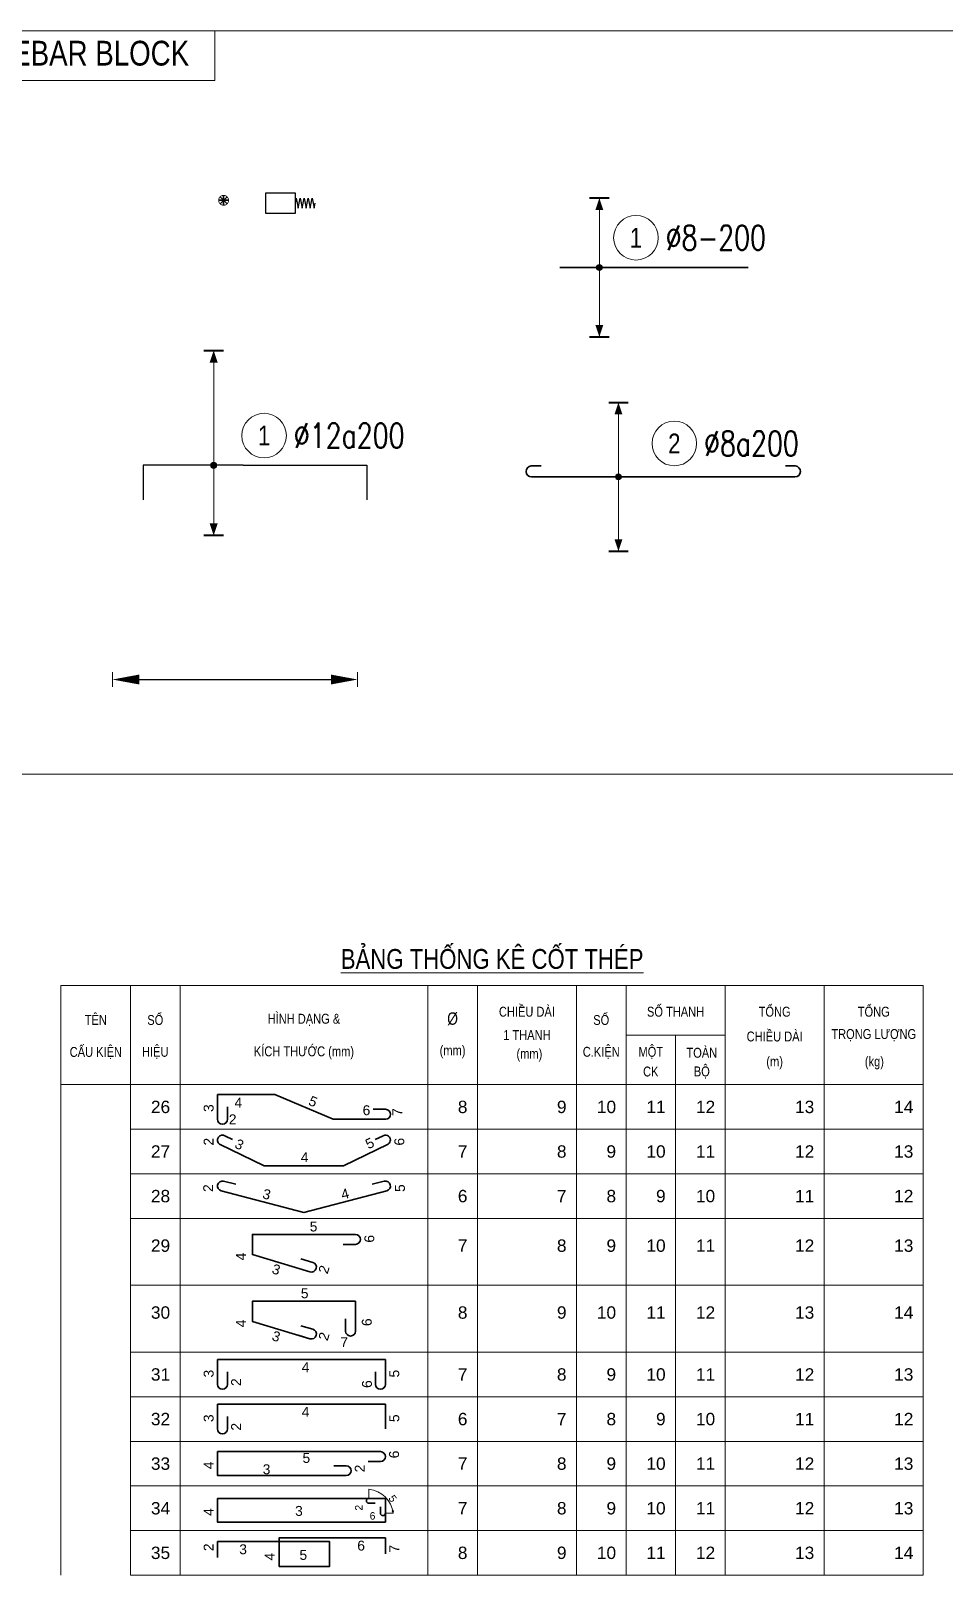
# Model space of a CAD drawing. Header units: millimetres. Extents: x -134772 to 596971, y -129535 to 35703.
# Drawn here: x -53156 to -43941, y -100119 to -84535 of the extents above; entities that cross this region are included whole.
import ezdxf
from ezdxf.enums import TextEntityAlignment as Align

# ---------------------------------------------------------------- set-up
doc = ezdxf.new("R2010")
doc.units = ezdxf.units.MM
doc.header["$MEASUREMENT"] = 0
doc.layers.get('Defpoints').update_dxf_attribs({"color": 252})
for name, color, linetype, lineweight in [('NDC_FRAME', 7, 'Continuous', 20), ('NDC_S_DIM', 1, 'Continuous', 9), ('NDC_S_REBAR', 4, 'Continuous', 35), ('NDC_S_VN TEXT', 7, 'Continuous', 9), ('NDC_Table', 3, 'Continuous', 20)]:
    doc.layers.add(name, color=color, linetype=linetype, lineweight=lineweight)
doc.styles.add('ARIAL', font='arial.ttf', dxfattribs={"width": 0.8})
doc.styles.add('NDC_EN TXT', font='romans.shx', dxfattribs={"width": 0.8})
doc.styles.add('NDC_VIE TXT', font='arial.ttf', dxfattribs={"width": 0.8})
doc.dimstyles.new('NDC_rai_thep', dxfattribs={"dimtxt": 2, "dimasz": 1, "dimexe": 0, "dimexo": 0, "dimtad": 1, "dimdec": 0, "dimzin": 12, "dimdsep": 46, "dimtxsty": 'ARIAL', "dimblk": 'kata_block_RUNTIC', "dimcen": 0, "dimse1": 1, "dimse2": 1, "dimclrd": 6, "dimclre": 6, "dimclrt": 7, "dimadec": 0, "dimazin": 3, "dimtfac": 1, "dimtdec": 0, "dimtmove": 2, "dimatfit": 3, "dimldrblk": 'kata_block_LEADERTIC', "dimfxl": 1, "dimtolj": 1, "dimtzin": 0, "dimlwd": -1, "dimlwe": -1, "dimarcsym": 0})

# ---------------------------------------------------------------- blocks, each defined once
blk = doc.blocks.new('dang26')
at = {"layer": 'NDC_S_REBAR'}
blk.add_lwpolyline([(3361, -451), (3361, -701, -1), (3161, -701), (3161, -201), (3411, -201), (4320, -201), (5492, -699), (6302, -699), (6552, -699, 1), (6552, -499), (6302, -499)], format="xyb", dxfattribs=at)
blk.add_lwpolyline([(3361, -451), (3361, -701, -1), (3161, -701), (3161, -201), (3411, -201), (4320, -201), (5492, -699), (6302, -699), (6552, -699, 1), (6552, -499), (6302, -499)], format="xyb", dxfattribs=at)
at = {"layer": 'NDC_Table'}
for p, q in [((0, 0), (0, -900)), ((0, 0), (0, -900)), ((1405, 0), (1405, -900)), ((1405, 0), (1405, -900)), ((2405, 0), (2405, -900)), ((7405, 0), (7405, -900)), ((8405, 0), (8405, -900)), ((10405, 0), (10405, -900)), ((11405, 0), (11405, -900)), ((12405, 0), (12405, -900)), ((13405, 0), (13405, -900)), ((15405, 0), (15405, -900)), ((17405, 0), (17405, -900)), ((1405, -900), (17405, -900)), ((1405, -900), (17405, -900))]:
    blk.add_line(p, q, dxfattribs=at)
at = {"layer": 'NDC_S_VN TEXT', "style": 'ARIAL'}
for tag, rotation, p in [('003', 90, (2981, -475)), ('005', 337, (5089, -340)), ('007', 90, (6790, -554))]:
    blk.add_attdef(tag, text='', height=200, rotation=rotation, dxfattribs=at).set_placement(p, align=Align.MIDDLE_CENTER)
for tag, p in [('004', (3504, -363)), ('002', (3389, -701))]:
    blk.add_attdef(tag, text='', height=200, dxfattribs=at).set_placement(p, align=Align.MIDDLE_LEFT)
for tag, height, p in [('001', 250, (2205, -450)), ('006', 200, (6245, -517)), ('008', 250, (8205, -450)), ('009', 250, (10205, -450)), ('010', 250, (11205, -450)), ('011', 250, (12205, -450)), ('012', 250, (13205, -450)), ('013', 250, (15205, -450)), ('014', 250, (17205, -450))]:
    blk.add_attdef(tag, text='', height=height, dxfattribs=at).set_placement(p, align=Align.MIDDLE_RIGHT)
blk = doc.blocks.new('dang27')
at = {"layer": 'NDC_S_REBAR'}
blk.add_lwpolyline([(6345, -211), (6491, -140, -1), (6608, -303), (5705, -737), (4105, -737), (3203, -303, -1), (3319, -140), (3466, -211)], format="xyb", dxfattribs=at)
at = {"layer": 'NDC_Table'}
for p, q in [((0, 0), (0, -900)), ((1405, 0), (1405, -900)), ((2405, 0), (2405, -900)), ((7405, 0), (7405, -900)), ((8405, 0), (8405, -900)), ((10405, 0), (10405, -900)), ((11405, 0), (11405, -900)), ((12405, 0), (12405, -900)), ((13405, 0), (13405, -900)), ((15405, 0), (15405, -900)), ((17405, 0), (17405, -900)), ((1405, -900), (17405, -900))]:
    blk.add_line(p, q, dxfattribs=at)
at = {"layer": 'NDC_S_VN TEXT', "style": 'ARIAL'}
for tag, p in [('002', (2981, -253)), ('006', (6829, -253))]:
    blk.add_attdef(tag, text='', height=200, rotation=90, dxfattribs=at).set_placement(p, align=Align.MIDDLE_CENTER)
blk.add_attdef('003', text='', height=200, rotation=334, dxfattribs=at).set_placement((3533, -274), align=Align.MIDDLE_LEFT)
blk.add_attdef('005', text='', height=200, rotation=26, dxfattribs=at).set_placement((6303, -249), align=Align.MIDDLE_RIGHT)
for tag, p in [('001', (2205, -450)), ('007', (8205, -450)), ('008', (10205, -450)), ('009', (11205, -450)), ('010', (12205, -450)), ('011', (13205, -450)), ('012', (15205, -450)), ('013', (17205, -450))]:
    blk.add_attdef(tag, text='', height=250, dxfattribs=at).set_placement(p, align=Align.MIDDLE_RIGHT)
blk.add_attdef('004', text='', height=200, dxfattribs=at).set_placement((4920, -565), align=Align.MIDDLE_CENTER)
blk = doc.blocks.new('dang28')
at = {"layer": 'NDC_S_REBAR'}
blk.add_lwpolyline([(6284, -209), (6527, -149, -1), (6575, -344), (4906, -780), (3237, -344, -1), (3285, -149), (3528, -209)], format="xyb", dxfattribs=at)
at = {"layer": 'NDC_Table'}
for p, q in [((0, 0), (0, -900)), ((1405, 0), (1405, -900)), ((2405, 0), (2405, -900)), ((7405, 0), (7405, -900)), ((8405, 0), (8405, -900)), ((10405, 0), (10405, -900)), ((11405, 0), (11405, -900)), ((12405, 0), (12405, -900)), ((13405, 0), (13405, -900)), ((15405, 0), (15405, -900)), ((17405, 0), (17405, -900)), ((1405, -900), (17405, -900))]:
    blk.add_line(p, q, dxfattribs=at)
at = {"layer": 'NDC_S_VN TEXT', "style": 'ARIAL'}
for tag, rotation, p in [('002', 90, (2973, -290)), ('003', 345, (4154, -413)), ('004', 15, (5734, -405)), ('005', 90, (6842, -290))]:
    blk.add_attdef(tag, text='', height=200, rotation=rotation, dxfattribs=at).set_placement(p, align=Align.MIDDLE_CENTER)
for tag, p in [('001', (2205, -450)), ('006', (8205, -450)), ('007', (10205, -450)), ('008', (11205, -450)), ('009', (12205, -450)), ('010', (13205, -450)), ('011', (15205, -450)), ('012', (17205, -450))]:
    blk.add_attdef(tag, text='', height=250, dxfattribs=at).set_placement(p, align=Align.MIDDLE_RIGHT)
blk = doc.blocks.new('dang29')
at = {"layer": 'NDC_S_REBAR'}
blk.add_lwpolyline([(4845, -816), (5085, -888, -1), (5027, -1079), (3865, -731), (3865, -324), (5945, -324, -1), (5945, -524), (5695, -524)], format="xyb", dxfattribs=at)
at = {"layer": 'NDC_Table'}
for p, q in [((0, 0), (0, -1350)), ((1405, 0), (1405, -1350)), ((2405, 0), (2405, -1350)), ((7405, 0), (7405, -1350)), ((8405, 0), (8405, -1350)), ((10405, 0), (10405, -1350)), ((11405, 0), (11405, -1350)), ((12405, 0), (12405, -1350)), ((13405, 0), (13405, -1350)), ((15405, 0), (15405, -1350)), ((17405, 0), (17405, -1350)), ((1405, -1350), (17405, -1350))]:
    blk.add_line(p, q, dxfattribs=at)
at = {"layer": 'NDC_S_VN TEXT', "style": 'ARIAL'}
for tag, height, p in [('005', 200, (5177, -164)), ('001', 250, (2205, -550)), ('007', 250, (8205, -550)), ('008', 250, (10205, -550)), ('009', 250, (11205, -550)), ('010', 250, (12205, -550)), ('011', 250, (13205, -550)), ('012', 250, (15205, -550)), ('013', 250, (17205, -550))]:
    blk.add_attdef(tag, text='', height=height, dxfattribs=at).set_placement(p, align=Align.MIDDLE_RIGHT)
blk.add_attdef('006', text='', height=200, rotation=90, dxfattribs=at).set_placement((6124, -412), align=Align.TOP_CENTER)
blk.add_attdef('004', text='', height=200, rotation=90, dxfattribs=at).set_placement((3633, -848), align=Align.MIDDLE_LEFT)
for tag, rotation, p in [('003', 343, (4346, -1031)), ('002', 73, (5308, -1031))]:
    blk.add_attdef(tag, text='', height=200, rotation=rotation, dxfattribs=at).set_placement(p, align=Align.MIDDLE_CENTER)
blk = doc.blocks.new('dang30')
at = {"layer": 'NDC_S_REBAR'}
for points in [[(5027, -1079), (3865, -731), (3865, -324), (5945, -324), (5945, -675), (5945, -925, -1), (5745, -925), (5745, -675)], [(4845, -816), (5085, -888, -1), (5027, -1079), (4788, -1007)]]:
    blk.add_lwpolyline(points, format="xyb", dxfattribs=at)
at = {"layer": 'NDC_Table'}
for p, q in [((0, 0), (0, -1350)), ((1405, 0), (1405, -1350)), ((2405, 0), (2405, -1350)), ((7405, 0), (7405, -1350)), ((8405, 0), (8405, -1350)), ((10405, 0), (10405, -1350)), ((11405, 0), (11405, -1350)), ((12405, 0), (12405, -1350)), ((13405, 0), (13405, -1350)), ((15405, 0), (15405, -1350)), ((17405, 0), (17405, -1350)), ((1405, -1350), (17405, -1350))]:
    blk.add_line(p, q, dxfattribs=at)
at = {"layer": 'NDC_S_VN TEXT', "style": 'ARIAL'}
blk.add_attdef('005', text='', height=200, dxfattribs=at).set_placement((4920, -161), align=Align.MIDDLE_CENTER)
for tag, p in [('001', (2205, -550)), ('008', (8205, -550)), ('009', (10205, -550)), ('010', (11205, -550)), ('011', (12205, -550)), ('012', (13205, -550)), ('013', (15205, -550)), ('014', (17205, -550))]:
    blk.add_attdef(tag, text='', height=250, dxfattribs=at).set_placement(p, align=Align.MIDDLE_RIGHT)
for tag, p in [('004', (3633, -848)), ('006', (6173, -824))]:
    blk.add_attdef(tag, text='', height=200, rotation=90, dxfattribs=at).set_placement(p, align=Align.MIDDLE_LEFT)
for tag, rotation, p in [('003', 343, (4346, -1031)), ('002', 73, (5308, -1031))]:
    blk.add_attdef(tag, text='', height=200, rotation=rotation, dxfattribs=at).set_placement(p, align=Align.MIDDLE_CENTER)
blk.add_attdef('007', text='', height=200, dxfattribs=at).set_placement((5640, -1149), align=Align.MIDDLE_LEFT)
blk = doc.blocks.new('dang31')
at = {"layer": 'NDC_S_REBAR'}
blk.add_lwpolyline([(6349, -400), (6349, -650, 1), (6549, -650), (6549, -150), (3161, -150), (3161, -650, 1), (3361, -650), (3361, -400)], format="xyb", dxfattribs=at)
at = {"layer": 'NDC_Table'}
for p, q in [((0, 0), (0, -900)), ((1405, 0), (1405, -900)), ((2405, 0), (2405, -900)), ((7405, 0), (7405, -900)), ((8405, 0), (8405, -900)), ((10405, 0), (10405, -900)), ((11405, 0), (11405, -900)), ((12405, 0), (12405, -900)), ((13405, 0), (13405, -900)), ((15405, 0), (15405, -900)), ((17405, 0), (17405, -900)), ((1405, -900), (17405, -900))]:
    blk.add_line(p, q, dxfattribs=at)
at = {"layer": 'NDC_S_VN TEXT', "style": 'ARIAL'}
for tag, p in [('003', (2981, -434)), ('005', (6728, -434)), ('002', (3536, -606)), ('006', (6177, -606))]:
    blk.add_attdef(tag, text='', height=200, rotation=90, dxfattribs=at).set_placement(p, align=Align.MIDDLE_CENTER)
blk.add_attdef('004', text='', height=200, dxfattribs=at).set_placement((4938, -305), align=Align.MIDDLE_CENTER)
for tag, p in [('001', (2205, -450)), ('007', (8205, -450)), ('008', (10205, -450)), ('009', (11205, -450)), ('010', (12205, -450)), ('011', (13205, -450)), ('012', (15205, -450)), ('013', (17205, -450))]:
    blk.add_attdef(tag, text='', height=250, dxfattribs=at).set_placement(p, align=Align.MIDDLE_RIGHT)
blk = doc.blocks.new('dang32')
at = {"layer": 'NDC_S_REBAR'}
blk.add_lwpolyline([(6549, -650), (6549, -150), (3161, -150), (3161, -650, 1), (3361, -650), (3361, -400)], format="xyb", dxfattribs=at)
at = {"layer": 'NDC_Table'}
for p, q in [((0, 0), (0, -900)), ((1405, 0), (1405, -900)), ((2405, 0), (2405, -900)), ((7405, 0), (7405, -900)), ((8405, 0), (8405, -900)), ((10405, 0), (10405, -900)), ((11405, 0), (11405, -900)), ((12405, 0), (12405, -900)), ((13405, 0), (13405, -900)), ((15405, 0), (15405, -900)), ((17405, 0), (17405, -900)), ((1405, -900), (17405, -900))]:
    blk.add_line(p, q, dxfattribs=at)
at = {"layer": 'NDC_S_VN TEXT', "style": 'ARIAL'}
for tag, p in [('003', (2981, -434)), ('005', (6728, -434)), ('002', (3536, -606))]:
    blk.add_attdef(tag, text='', height=200, rotation=90, dxfattribs=at).set_placement(p, align=Align.MIDDLE_CENTER)
blk.add_attdef('004', text='', height=200, dxfattribs=at).set_placement((4938, -305), align=Align.MIDDLE_CENTER)
for tag, p in [('001', (2205, -450)), ('006', (8205, -450)), ('007', (10205, -450)), ('008', (11205, -450)), ('009', (12205, -450)), ('010', (13205, -450)), ('011', (15205, -450)), ('012', (17205, -450))]:
    blk.add_attdef(tag, text='', height=250, dxfattribs=at).set_placement(p, align=Align.MIDDLE_RIGHT)
blk = doc.blocks.new('dang33')
at = {"layer": 'NDC_S_REBAR'}
blk.add_lwpolyline([(5507, -492), (5757, -492, -1), (5757, -692), (3161, -692), (3161, -208), (6449, -208, -1), (6449, -408), (6199, -408)], format="xyb", dxfattribs=at)
at = {"layer": 'NDC_Table'}
for p, q in [((0, 0), (0, -900)), ((1405, 0), (1405, -900)), ((2405, 0), (2405, -900)), ((7405, 0), (7405, -900)), ((8405, 0), (8405, -900)), ((10405, 0), (10405, -900)), ((11405, 0), (11405, -900)), ((12405, 0), (12405, -900)), ((13405, 0), (13405, -900)), ((15405, 0), (15405, -900)), ((17405, 0), (17405, -900)), ((1405, -900), (17405, -900))]:
    blk.add_line(p, q, dxfattribs=at)
at = {"layer": 'NDC_S_VN TEXT', "style": 'ARIAL'}
for tag, p in [('004', (2981, -484)), ('006', (6724, -265)), ('002', (6032, -548))]:
    blk.add_attdef(tag, text='', height=200, rotation=90, dxfattribs=at).set_placement(p, align=Align.MIDDLE_CENTER)
for tag, p in [('005', (4954, -335)), ('003', (4151, -564))]:
    blk.add_attdef(tag, text='', height=200, dxfattribs=at).set_placement(p, align=Align.MIDDLE_CENTER)
for tag, p in [('001', (2205, -450)), ('007', (8205, -450)), ('008', (10205, -450)), ('009', (11205, -450)), ('010', (12205, -450)), ('011', (13205, -450)), ('012', (15205, -450)), ('013', (17205, -450))]:
    blk.add_attdef(tag, text='', height=250, dxfattribs=at).set_placement(p, align=Align.MIDDLE_RIGHT)
blk = doc.blocks.new('_Open30')
at = {"color": 0, "linetype": 'ByBlock', "lineweight": -2}
for p, q in [((-1, 0.27), (0, 0)), ((0, 0), (-1, -0.27)), ((0, 0), (-1, 0))]:
    blk.add_line(p, q, dxfattribs=at)
blk = doc.blocks.new('dang34')
at = {"layer": 'NDC_S_REBAR'}
for p, q in [((6340, -351), (6215, -351)), ((6449, -425), (6449, -550))]:
    blk.add_line(p, q, dxfattribs=at)
blk.add_lwpolyline([(6549, -734), (3161, -734), (3161, -251), (6549, -251)], close=True, dxfattribs=at)
for centre, start, end in [((6215, -301), 90, 270), ((6499, -550), 180, 0)]:
    blk.add_arc(centre, 50, start, end, dxfattribs=at)
at = {"layer": 'NDC_S_VN TEXT'}
for p, q in [((6215, -251), (6215, -67)), ((6549, -550), (6707, -550))]:
    blk.add_line(p, q, dxfattribs=at)
blk.add_arc((6163, -612), 547, 6.4792, 84.4891, dxfattribs=at)
at = {"layer": 'NDC_Table'}
for p, q in [((0, 0), (0, -900)), ((1405, 0), (1405, -900)), ((2405, 0), (2405, -900)), ((7405, 0), (7405, -900)), ((8405, 0), (8405, -900)), ((10405, 0), (10405, -900)), ((11405, 0), (11405, -900)), ((12405, 0), (12405, -900)), ((13405, 0), (13405, -900)), ((15405, 0), (15405, -900)), ((17405, 0), (17405, -900)), ((1405, -900), (17405, -900))]:
    blk.add_line(p, q, dxfattribs=at)
at = {"layer": 'NDC_S_VN TEXT', "xscale": 48.51052304282904, "yscale": 48.51052304282904, "zscale": 48.51052304282904, "rotation": 278.5623752484834}
blk.add_blockref('_Open30', (6706, -549), dxfattribs=at)
at = {"layer": 'NDC_S_VN TEXT', "style": 'ARIAL'}
for tag, height, rotation, p in [('004', 200, 90, (2981, -526)), ('002', 150, 90, (6013, -440)), ('005', 150, 306.1792, (6697, -255))]:
    blk.add_attdef(tag, text='', height=height, rotation=rotation, dxfattribs=at).set_placement(p, align=Align.MIDDLE_CENTER)
for tag, p in [('001', (2205, -450)), ('007', (8205, -450)), ('008', (10205, -450)), ('009', (11205, -450)), ('010', (12205, -450)), ('011', (13205, -450)), ('012', (15205, -450)), ('013', (17205, -450))]:
    blk.add_attdef(tag, text='', height=250, dxfattribs=at).set_placement(p, align=Align.MIDDLE_RIGHT)
for tag, height, p in [('003', 200, (4804, -504)), ('006', 150, (6289, -604))]:
    blk.add_attdef(tag, text='', height=height, dxfattribs=at).set_placement(p, align=Align.MIDDLE_CENTER)
blk = doc.blocks.new('dang35')
at = {"layer": 'NDC_S_REBAR'}
blk.add_lwpolyline([(6549, -473), (6549, -150), (4405, -150), (4405, -723), (5422, -723), (5422, -223), (3161, -223), (3161, -547)], dxfattribs=at)
at = {"layer": 'NDC_Table'}
for p, q in [((0, 0), (0, -900)), ((1405, 0), (1405, -900)), ((2405, 0), (2405, -900)), ((7405, 0), (7405, -900)), ((8405, 0), (8405, -900)), ((10405, 0), (10405, -900)), ((11405, 0), (11405, -900)), ((12405, 0), (12405, -900)), ((13405, 0), (13405, -900)), ((15405, 0), (15405, -900)), ((17405, 0), (17405, -900)), ((1405, -900), (17405, -900))]:
    blk.add_line(p, q, dxfattribs=at)
at = {"layer": 'NDC_S_VN TEXT', "style": 'ARIAL'}
for tag, p in [('002', (2981, -339)), ('004', (4214, -527)), ('007', (6728, -367))]:
    blk.add_attdef(tag, text='', height=200, rotation=90, dxfattribs=at).set_placement(p, align=Align.MIDDLE_CENTER)
for tag, p in [('003', (3677, -378)), ('006', (6059, -304)), ('005', (4892, -492))]:
    blk.add_attdef(tag, text='', height=200, dxfattribs=at).set_placement(p, align=Align.MIDDLE_CENTER)
for tag, p in [('001', (2205, -450)), ('008', (8205, -450)), ('009', (10205, -450)), ('010', (11205, -450)), ('011', (12205, -450)), ('012', (13205, -450)), ('013', (15205, -450)), ('014', (17205, -450))]:
    blk.add_attdef(tag, text='', height=250, dxfattribs=at).set_placement(p, align=Align.MIDDLE_RIGHT)
blk = doc.blocks.new('kata_block_THEP')
at = {"layer": 'NDC_S_REBAR', "color": 0}
for p, q in [((-0.5, 0), (0.5, 0)), ((-0.35, 0.35), (0.35, -0.35)), ((0.35, 0.35), (-0.35, -0.35)), ((0, 0.5), (0, -0.5))]:
    blk.add_line(p, q, dxfattribs=at)
at = {"layer": 'NDC_S_REBAR', "color": 0, "const_width": 0.0833}
blk.add_lwpolyline([(-0.5, 0, 1), (0.5, 0, 1), (-0.5, 0, 1)], format="xyb", dxfattribs=at)
blk = doc.blocks.new('*U213')
h = blk.add_hatch(color=6)
edge = h.paths.add_edge_path()
edge.add_arc((-4.18, 0), 0.3, 0, 360)
at = {"layer": 'NDC_S_DIM', "color": 8}
for q in [(-4.18, 7.5), (-4.18, -7.5)]:
    blk.add_line((-4.18, 0), q, dxfattribs=at)
for points in [[(-5.18, 7.5, 0.2, 0.2, 0), (-3.18, 7.5, 0, 0, 0)], [(-5.18, -7.5, 0.2, 0.2, 0), (-3.18, -7.5, 0, 0, 0)]]:
    blk.add_lwpolyline(points, format="xyseb", dxfattribs=at)
at = {"layer": 'NDC_S_DIM'}
blk.add_circle((1.46, 3.37), 2.25, dxfattribs=at)
at = {"layer": 'NDC_S_DIM', "color": 6}
blk.add_circle((-4.18, 0), 0.3, dxfattribs=at)
at = {"layer": 'NDC_S_DIM', "color": 8}
for points in [[(-4.58, 6.3), (-4.18, 7.5), (-3.78, 6.3)], [(-4.58, -6.3), (-4.18, -7.5), (-3.78, -6.3)]]:
    blk.add_solid(points, dxfattribs=at)
at = {"layer": 'NDC_S_REBAR'}
for p, q in [((0, 0), (-12.95, 0)), ((13.63, 0), (0, 0))]:
    blk.add_line(p, q, dxfattribs=at)
for points in [[(-12.95, 0, -0.96621), (-12.99, 1.1), (-11.99, 1.1)], [(13.63, 0, 0.96621), (13.67, 1.1), (12.67, 1.1)]]:
    blk.add_lwpolyline(points, format="xyb", dxfattribs=at)
at = {"layer": 'NDC_S_VN TEXT', "style": 'ARIAL', "width": 0.8}
blk.add_attdef('KHT', text='', height=2, dxfattribs=at).set_placement((1.46, 3.37), align=Align.MIDDLE_CENTER)
at = {"layer": 'NDC_S_VN TEXT', "color": 3, "style": 'NDC_EN TXT', "width": 0.75}
blk.add_attdef('DKT', (4.46, 2.12), '', height=2.5, dxfattribs=at)
blk = doc.blocks.new('*U988')
h = blk.add_hatch(color=6)
edge = h.paths.add_edge_path()
edge.add_arc((-2.99, 0), 0.3, 0, 360)
at = {"ltscale": 500}
for p, q in [((0, 0), (-10.09, 0)), ((-10.09, 0), (-10.09, -3.5)), ((0, 0), (12.46, 0)), ((12.46, 0), (12.46, -3.5))]:
    blk.add_line(p, q, dxfattribs=at)
at = {"layer": 'NDC_S_DIM', "color": 8}
for q in [(-2.99, 11.57), (-2.99, -7.07)]:
    blk.add_line((-2.99, 0), q, dxfattribs=at)
for points in [[(-3.99, 11.57, 0.2, 0.2, 0), (-1.99, 11.57, 0, 0, 0)], [(-3.99, -7.07, 0.2, 0.2, 0), (-1.99, -7.07, 0, 0, 0)]]:
    blk.add_lwpolyline(points, format="xyseb", dxfattribs=at)
at = {"layer": 'NDC_S_DIM'}
blk.add_circle((2.1, 3), 2.25, dxfattribs=at)
at = {"layer": 'NDC_S_DIM', "color": 6}
blk.add_circle((-2.99, 0), 0.3, dxfattribs=at)
at = {"layer": 'NDC_S_DIM', "color": 8}
for points in [[(-3.39, 10.37), (-2.99, 11.57), (-2.59, 10.37)], [(-3.39, -5.87), (-2.99, -7.07), (-2.59, -5.87)]]:
    blk.add_solid(points, dxfattribs=at)
at = {"layer": 'NDC_S_VN TEXT', "style": 'ARIAL', "width": 0.8}
blk.add_attdef('KHT', text='', height=2, dxfattribs=at).set_placement((2.1, 3), align=Align.MIDDLE_CENTER)
at = {"layer": 'NDC_S_VN TEXT', "color": 3, "style": 'NDC_EN TXT', "width": 0.75}
blk.add_attdef('DKT', (5.1, 1.75), '', height=2.5, dxfattribs=at)
blk = doc.blocks.new('kata_block_COUPLER')
at = {"color": 0}
blk.add_lwpolyline([(-1.5, -1), (1.5, -1), (1.5, 1), (-1.5, 1)], close=True, dxfattribs=at)
blk = doc.blocks.new('kata_block_RUNTIC')
at = {"layer": 'NDC_S_DIM', "color": 6}
blk.add_line((0, 0.75), (0, -0.75), dxfattribs=at)
blk.add_lwpolyline([(0, 0, 0, 1, 0), (-2.7, 0, 1, 1, 0)], format="xyseb", dxfattribs=at)
blk = doc.blocks.new('*D259')
at = {"color": 6, "transparency": 16777216}
blk.add_line((-52233, -91081), (-49959, -91081), dxfattribs=at)
at = {"layer": 'Defpoints', "color": 0, "transparency": 16777216}
for p in [(-52333, -91081), (-49859, -91081), (-49859, -91081)]:
    blk.add_point(p, dxfattribs=at)
at = {"color": 6, "transparency": 16777216, "xscale": 100, "yscale": 100, "zscale": 100, "rotation": 180}
blk.add_blockref('kata_block_RUNTIC', (-52333, -91081), dxfattribs=at)
at = {"color": 6, "transparency": 16777216, "xscale": 100, "yscale": 100, "zscale": 100}
blk.add_blockref('kata_block_RUNTIC', (-49859, -91081), dxfattribs=at)
blk = doc.blocks.new('kata_block_LEADERTIC')
at = {"layer": 'NDC_S_DIM', "color": 6}
blk.add_lwpolyline([(0, 0, 0, 1, 0), (-2.7, 0, 1, 1, 0)], format="xyseb", dxfattribs=at)
blk = doc.blocks.new('kata_block_REN')
blk.add_lwpolyline([(0, 0), (5, 25), (15, -25), (25, 25), (35, -25), (45, 25), (55, -25), (65, 25), (75, -25), (85, 25), (95, -25), (100, 0)])
blk = doc.blocks.new('*U214')
h = blk.add_hatch(color=6)
edge = h.paths.add_edge_path()
edge.add_arc((-3, 0), 0.3, 0, 360)
at = {"layer": 'NDC_S_DIM', "color": 8}
for q in [(-3, 7), (-3, -7)]:
    blk.add_line((-3, 0), q, dxfattribs=at)
for points in [[(-4, 7, 0.2, 0.2, 0), (-2, 7, 0, 0, 0)], [(-4, -7, 0.2, 0.2, 0), (-2, -7, 0, 0, 0)]]:
    blk.add_lwpolyline(points, format="xyseb", dxfattribs=at)
at = {"layer": 'NDC_S_DIM'}
blk.add_circle((0.69, 3), 2.25, dxfattribs=at)
at = {"layer": 'NDC_S_DIM', "color": 6}
blk.add_circle((-3, 0), 0.3, dxfattribs=at)
at = {"layer": 'NDC_S_DIM', "color": 8}
for points in [[(-3.4, 5.8), (-3, 7), (-2.6, 5.8)], [(-3.4, -5.8), (-3, -7), (-2.6, -5.8)]]:
    blk.add_solid(points, dxfattribs=at)
at = {"layer": 'NDC_S_REBAR'}
for p, q in [((0, 0), (-7, 0)), ((12, 0), (0, 0))]:
    blk.add_line(p, q, dxfattribs=at)
at = {"layer": 'NDC_S_VN TEXT', "style": 'ARIAL', "width": 0.8}
blk.add_attdef('KHT', text='', height=2, dxfattribs=at).set_placement((0.69, 3), align=Align.MIDDLE_CENTER)
at = {"layer": 'NDC_S_VN TEXT', "color": 3, "style": 'NDC_EN TXT', "width": 0.75}
blk.add_attdef('DKT', (3.69, 1.75), '', height=2.5, dxfattribs=at)
blk = doc.blocks.new('Tieude')
at = {"layer": 'NDC_Table'}
for p, q in [((0, 2000), (0, 0)), ((0, 2000), (17405, 2000)), ((1405, 2000), (1405, 0)), ((2405, 2000), (2405, 0)), ((7405, 2000), (7405, 0)), ((8405, 2000), (8405, 0)), ((10405, 2000), (10405, 0)), ((11405, 1000), (11405, 2000)), ((13405, 2000), (13405, 0)), ((15405, 2000), (15405, 0)), ((17405, 2000), (17405, 0)), ((11405, 1000), (13405, 1000)), ((11405, 1000), (11405, 0)), ((12405, 1000), (12405, 0)), ((0, 0), (17405, 0))]:
    blk.add_line(p, q, dxfattribs=at)
at = {"layer": 'NDC_S_VN TEXT', "style": 'ARIAL', "width": 0.8}
for s, height, p in [('%%UBẢNG THỐNG KÊ CỐT THÉP', 400, (8703, 2594)), ('CHIỀU DÀI', 200, (9405, 1500)), ('SỐ THANH', 200, (12405, 1500)), ('TỔNG', 200, (14405, 1500)), ('TỔNG', 200, (16405, 1500)), ('TÊN', 200, (705, 1333)), ('SỐ', 200, (1905, 1333)), ('HÌNH DẠNG &', 200, (4905, 1333)), ('%%C', 250, (7905, 1333)), ('SỐ', 200, (10905, 1333)), ('1 THANH', 200, (9405, 1000)), ('CHIỀU DÀI', 200, (14405, 1000)), ('TRỌNG LƯỢNG', 200, (16405, 1000)), ('CẤU KIỆN', 200, (705, 667)), ('HIỆU', 200, (1905, 667)), ('KÍCH THƯỚC (mm)', 200, (4905, 667)), ('(mm)', 200, (7905, 667)), ('(mm)', 200, (9455, 599)), ('C.KIỆN', 200, (10905, 667)), ('MỘT', 200, (11905, 667)), ('TOÀN', 200, (12935, 667)), ('CK', 200, (11905, 264)), ('BỘ', 200, (12935, 271)), ('(m)', 200, (14405, 443)), ('(kg)', 200, (16418, 443))]:
    blk.add_text(s, height=height, dxfattribs=at).set_placement(p, align=Align.MIDDLE)

msp = doc.modelspace()

# ---------------------------------------------------------------- linework, layer by layer
at = {"layer": 'NDC_FRAME'}
for p, q in [((-33746.6, -84535.3), (-63746.6, -84535.3)), ((-51298.8, -85035.3), (-51298.8, -84535.3)), ((-53746.6, -85035.3), (-51298.8, -85035.3)), ((-63746.6, -92035.3), (-33746.6, -92035.3))]:
    msp.add_line(p, q, dxfattribs=at)

# ---------------------------------------------------------------- block references
for name, p, xscale, yscale, zscale in [('kata_block_COUPLER', (-50637.6, -86274.3), 100, 100, 100), ('kata_block_REN', (-50487.6, -86274.3), 2, 2, 2)]:
    msp.add_blockref(name, p, dxfattribs=dict(xscale=xscale, yscale=yscale, zscale=zscale))
at = {"xscale": 100, "yscale": 100, "zscale": 100}
for name, p, values in [('*U214', (-47119.7, -86923.1), {'KHT': '1', 'DKT': '%%C8-200'}), ('*U988', (-51012.7, -88919), {'KHT': '1', 'DKT': '%%c12a200'}), ('*U213', (-46809.2, -89036), {'KHT': '2', 'DKT': '%%c8a200'})]:
    msp.add_blockref(name, p, dxfattribs=at).add_auto_attribs(values)
at = {"layer": 'NDC_S_REBAR', "xscale": 100, "yscale": 100, "zscale": 100}
msp.add_blockref('kata_block_THEP', (-51211.6, -86245.1), dxfattribs=at)
at = {"layer": 'NDC_S_VN TEXT', "xscale": 0.5, "yscale": 0.5, "zscale": 0.5}
msp.add_blockref('Tieude', (-52853.3, -95168.8), dxfattribs=at)
for name, p, values in [('dang26', (-52853.3, -95168.8), {'001': '26', '002': '2', '003': '3', '004': '4', '005': '5', '006': '6', '007': '7', '008': '8', '009': '9', '010': '10', '011': '11', '012': '12', '013': '13', '014': '14'}), ('dang27', (-52853.3, -95618.8), {'001': '27', '002': '2', '003': '3', '004': '4', '005': '5', '006': '6', '007': '7', '008': '8', '009': '9', '010': '10', '011': '11', '012': '12', '013': '13'}), ('dang28', (-52853.3, -96068.8), {'001': '28', '002': '2', '003': '3', '004': '4', '005': '5', '006': '6', '007': '7', '008': '8', '009': '9', '010': '10', '011': '11', '012': '12'}), ('dang29', (-52853.3, -96518.8), {'001': '29', '002': '2', '003': '3', '004': '4', '005': '5', '006': '6', '007': '7', '008': '8', '009': '9', '010': '10', '011': '11', '012': '12', '013': '13'}), ('dang30', (-52853.3, -97193.8), {'001': '30', '002': '2', '003': '3', '004': '4', '005': '5', '006': '6', '007': '7', '008': '8', '009': '9', '010': '10', '011': '11', '012': '12', '013': '13', '014': '14'}), ('dang31', (-52853.3, -97868.8), {'001': '31', '002': '2', '003': '3', '004': '4', '005': '5', '006': '6 ', '007': '7', '008': '8', '009': '9', '010': '10', '011': '11', '012': '12', '013': '13'}), ('dang32', (-52853.3, -98318.8), {'001': '32', '002': '2', '003': '3', '004': '4', '005': '5', '006': '6', '007': '7', '008': '8', '009': '9', '010': '10', '011': '11', '012': '12'}), ('dang33', (-52853.3, -98768.8), {'001': '33', '002': '2', '003': '3', '004': '4', '005': '5', '006': '6', '007': '7', '008': '8', '009': '9', '010': '10', '011': '11', '012': '12', '013': '13'}), ('dang34', (-52853.3, -99218.8), {'001': '34', '002': '2', '003': '3', '004': '4', '005': '5', '006': '6', '007': '7', '008': '8', '009': '9', '010': '10', '011': '11', '012': '12', '013': '13'}), ('dang35', (-52853.3, -99668.8), {'001': '35', '002': '2', '003': '3', '004': '4', '005': '5', '006': '6', '007': '7', '008': '8', '009': '9', '010': '10', '011': '11', '012': '12', '013': '13', '014': '14'})]:
    msp.add_blockref(name, p, dxfattribs=at).add_auto_attribs(values)

# ---------------------------------------------------------------- texts
at = {"layer": 'NDC_S_VN TEXT', "color": 3, "style": 'NDC_VIE TXT', "width": 0.8}
msp.add_text('REBAR BLOCK', height=250, dxfattribs=at).set_placement((-53546.6, -84760.3), align=Align.MIDDLE_LEFT)

# ---------------------------------------------------------------- dimensions: what is measured, and where the dimension line sits
dim = msp.add_aligned_dim(p1=(-52333.4, -91081.4), p2=(-49859.2, -91081.4), distance=0, text=' ', dimstyle='NDC_rai_thep', override={"dimscale": 100, "dimtxt": 2})
dim.commit()
dim.dimension.update_dxf_attribs({"geometry": '*D259', "text_midpoint": (-51096.3, -91081.4)})

doc.saveas('drawing.dxf')
